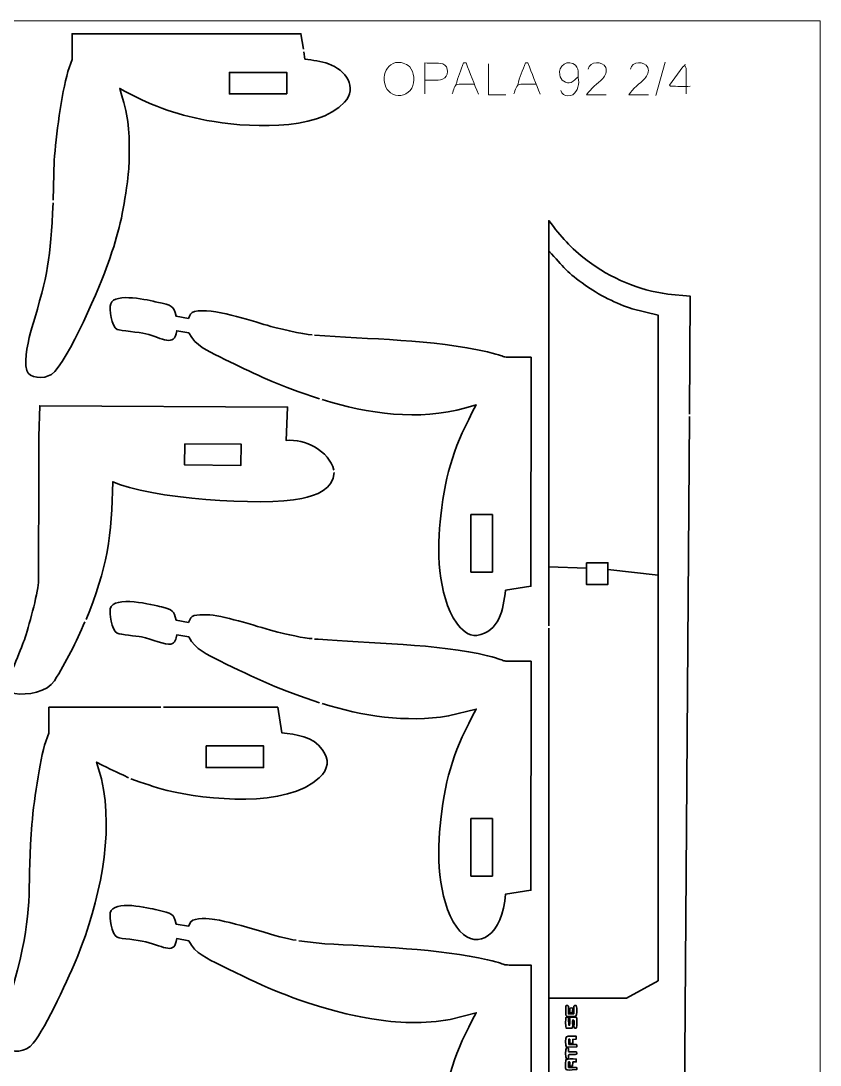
# Model space of a CAD drawing. Header units: millimetres. Extents: x -5 to 375, y 132 to 712.
# Drawn here: x 280.4 to 375, y 588 to 711.5 of the extents above; entities that cross this region are included whole.
import ezdxf

# ---------------------------------------------------------------- set-up
doc = ezdxf.new("R2010")
doc.units = ezdxf.units.MM
doc.header["$MEASUREMENT"] = 0
doc.layers.add('Camada 1', color=7, linetype='Continuous')

msp = doc.modelspace()

# ---------------------------------------------------------------- linework, layer by layer
at = {"layer": 'Camada 1', "color": 3, "lineweight": 20}
msp.add_open_spline([(185.0124, 711.5124), (185.0124, 711.5124), (185.0124, 421.5125), (185.0124, 421.5125), (185.0124, 421.5125), (185.0124, 421.5125), (375.0125, 421.5125), (375.0125, 421.5125), (375.0125, 421.5125), (375.0125, 421.5125), (375.0125, 711.5124), (375.0125, 711.5124), (375.0125, 711.5124), (375.0125, 711.5124), (185.0124, 711.5124), (185.0124, 711.5124)], degree=3, knots=[0, 0, 0, 0, 0.2, 0.2, 0.2, 0.2, 0.4, 0.4, 0.4, 0.4, 0.6, 0.6, 0.6, 0.6, 1, 1, 1, 1], dxfattribs=at)
at = {"layer": 'Camada 1', "color": 5, "lineweight": 35}
for points, knots in [([(313.8374, 708.1626), (313.8374, 708.1626), (313.5375, 709.9876), (313.5375, 709.9876), (313.5375, 709.9876), (313.5375, 709.9876), (286.4374, 709.9876), (286.4374, 709.9876), (286.4374, 709.9876), (286.4374, 709.9876), (286.4374, 706.9376), (286.4374, 706.9376), (286.4374, 706.9376), (286.4374, 706.9376), (285.9375, 705.5126), (285.9375, 705.5126), (285.9375, 705.5126), (285.2089, 702.8462), (284.5006, 697.7923), (284.3375, 694.9876), (284.3375, 694.9876), (284.3375, 694.9876), (284.1875, 690.2876), (284.1875, 690.2876)], [0, 0, 0, 0, 0.14285714, 0.14285714, 0.14285714, 0.14285714, 0.28571429, 0.28571429, 0.28571429, 0.28571429, 0.42857143, 0.42857143, 0.42857143, 0.42857143, 0.57142857, 0.57142857, 0.57142857, 0.57142857, 0.71428571, 0.71428571, 0.71428571, 0.71428571, 1, 1, 1, 1]), ([(284.1875, 689.9876), (283.8785, 683.1913), (283.5957, 681.6693), (281.6874, 675.1876), (281.6874, 675.1876), (281.2966, 673.8602), (280.6888, 671.5065), (281.0874, 670.1376), (281.0874, 670.1376), (281.3538, 669.2229), (283.1006, 669.0719), (283.9875, 669.6876), (283.9875, 669.6876), (285.9639, 671.0596), (289.9055, 680.5384), (290.7125, 682.8376), (290.7125, 682.8376), (292.0226, 686.57), (292.4719, 688.6824), (292.9874, 692.4626), (292.9874, 692.4626), (293.15, 693.8852), (293.1991, 694.1266), (293.2124, 695.5626), (293.2124, 695.5626), (293.2443, 699.0071), (293.0615, 700.2659), (292.0875, 703.5126), (292.0875, 703.5126), (295.5323, 701.5986), (298.5263, 700.4761), (302.4125, 699.7376), (302.4125, 699.7376), (306.7125, 698.9205), (315.4124, 698.322), (318.7125, 701.8876), (318.7125, 701.8876), (320.3081, 703.6115), (318.8369, 705.7087), (316.7874, 706.4376), (316.7874, 706.4376), (315.9638, 706.7305), (314.8691, 706.8805), (314.0124, 706.9876), (314.0124, 706.9876), (314.0124, 706.9876), (313.8875, 707.8626), (313.8875, 707.8626)], [0, 0, 0, 0, 0.07692308, 0.07692308, 0.07692308, 0.07692308, 0.15384615, 0.15384615, 0.15384615, 0.15384615, 0.23076923, 0.23076923, 0.23076923, 0.23076923, 0.30769231, 0.30769231, 0.30769231, 0.30769231, 0.38461538, 0.38461538, 0.38461538, 0.38461538, 0.46153846, 0.46153846, 0.46153846, 0.46153846, 0.53846154, 0.53846154, 0.53846154, 0.53846154, 0.61538462, 0.61538462, 0.61538462, 0.61538462, 0.69230769, 0.69230769, 0.69230769, 0.69230769, 0.76923077, 0.76923077, 0.76923077, 0.76923077, 0.84615385, 0.84615385, 0.84615385, 0.84615385, 1, 1, 1, 1]), ([(342.8874, 639.9376), (342.8874, 639.9376), (342.8874, 687.8876), (342.8874, 687.8876), (342.8874, 687.8876), (344.3904, 685.8962), (345.4124, 684.6903), (347.4375, 683.1626), (347.4375, 683.1626), (350.2165, 681.0661), (353.5249, 679.6118), (356.9874, 679.1876), (356.9874, 679.1876), (356.9874, 679.1876), (359.6374, 678.9376), (359.6374, 678.9376), (359.6374, 678.9376), (359.6374, 678.9376), (359.5375, 664.9876), (359.5375, 664.9876)], [0, 0, 0, 0, 0.16666667, 0.16666667, 0.16666667, 0.16666667, 0.33333333, 0.33333333, 0.33333333, 0.33333333, 0.5, 0.5, 0.5, 0.5, 0.66666667, 0.66666667, 0.66666667, 0.66666667, 1, 1, 1, 1]), ([(314.8624, 674.3626), (313.9116, 674.3626), (310.4421, 675.237), (309.5375, 675.4876), (309.5375, 675.4876), (307.54, 676.0409), (303.0767, 677.6442), (300.9374, 677.1126), (300.9374, 677.1126), (300.4856, 677.0003), (300.4046, 676.6967), (300.2125, 676.3126), (300.2125, 676.3126), (300.2125, 676.3126), (298.7624, 676.5626), (298.7624, 676.5626), (298.7624, 676.5626), (298.4358, 677.8702), (298.3025, 677.8166), (296.4875, 678.2376), (296.4875, 678.2376), (295.6163, 678.4397), (291.4739, 679.4206), (291.0124, 678.0376), (291.0124, 678.0376), (290.8056, 677.4178), (291.1013, 675.3195), (291.7874, 675.0126), (291.7874, 675.0126), (292.1337, 674.8577), (294.4576, 674.6601), (295.1624, 674.4876), (295.1624, 674.4876), (297.1757, 673.9948), (298.5278, 672.8295), (298.8375, 674.8376), (298.8375, 674.8376), (298.8375, 674.8376), (300.2625, 674.5876), (300.2625, 674.5876), (300.2625, 674.5876), (301.1293, 672.9984), (302.356, 672.5427), (303.9374, 671.7626), (303.9374, 671.7626), (307.2167, 670.145), (309.6837, 668.9303), (313.1625, 667.6626), (313.1625, 667.6626), (313.1625, 667.6626), (315.7375, 666.7876), (315.7375, 666.7876)], [0, 0, 0, 0, 0.07142857, 0.07142857, 0.07142857, 0.07142857, 0.14285714, 0.14285714, 0.14285714, 0.14285714, 0.21428571, 0.21428571, 0.21428571, 0.21428571, 0.28571429, 0.28571429, 0.28571429, 0.28571429, 0.35714286, 0.35714286, 0.35714286, 0.35714286, 0.42857143, 0.42857143, 0.42857143, 0.42857143, 0.5, 0.5, 0.5, 0.5, 0.57142857, 0.57142857, 0.57142857, 0.57142857, 0.64285714, 0.64285714, 0.64285714, 0.64285714, 0.71428571, 0.71428571, 0.71428571, 0.71428571, 0.78571429, 0.78571429, 0.78571429, 0.78571429, 0.85714286, 0.85714286, 0.85714286, 0.85714286, 1, 1, 1, 1]), ([(316.0374, 666.7126), (321.4844, 665.0104), (327.4786, 664.166), (333.0624, 665.7126), (333.0624, 665.7126), (333.0624, 665.7126), (334.2874, 666.0626), (334.2874, 666.0626), (334.2874, 666.0626), (331.732, 661.3449), (330.7152, 658.2977), (330.0874, 652.9625), (330.0874, 652.9625), (329.6353, 649.1198), (329.664, 643.6079), (331.9875, 640.2376), (331.9875, 640.2376), (332.4595, 639.553), (333.4413, 638.6381), (334.3625, 638.7876), (334.3625, 638.7876), (337.0421, 639.2225), (337.4949, 641.8652), (337.7625, 644.1376), (337.7625, 644.1376), (337.7625, 644.1376), (340.7624, 644.6125), (340.7624, 644.6125), (340.7624, 644.6125), (340.7624, 644.6125), (340.7874, 671.7126), (340.7874, 671.7126), (340.7874, 671.7126), (336.1908, 671.7497), (338.8606, 671.5753), (335.6374, 672.3376), (335.6374, 672.3376), (329.2695, 673.8436), (321.4221, 673.816), (315.1624, 674.3376)], [0, 0, 0, 0, 0.09090909, 0.09090909, 0.09090909, 0.09090909, 0.18181818, 0.18181818, 0.18181818, 0.18181818, 0.27272727, 0.27272727, 0.27272727, 0.27272727, 0.36363636, 0.36363636, 0.36363636, 0.36363636, 0.45454545, 0.45454545, 0.45454545, 0.45454545, 0.54545455, 0.54545455, 0.54545455, 0.54545455, 0.63636364, 0.63636364, 0.63636364, 0.63636364, 0.72727273, 0.72727273, 0.72727273, 0.72727273, 0.81818182, 0.81818182, 0.81818182, 0.81818182, 1, 1, 1, 1]), ([(317.4374, 658.3626), (316.8682, 660.6396), (314.0279, 662.1114), (311.7874, 661.8626), (311.7874, 661.8626), (311.7874, 661.8626), (311.9625, 665.8126), (311.9625, 665.8126), (311.9625, 665.8126), (311.9625, 665.8126), (282.6124, 665.9626), (282.6124, 665.9626), (282.6124, 665.9626), (282.6124, 665.9626), (282.5124, 662.3376), (282.5124, 662.3376), (282.5124, 662.3376), (282.5124, 662.3376), (282.5124, 658.7126), (282.5124, 658.7126), (282.5124, 658.7126), (282.5124, 658.7126), (282.4624, 645.0376), (282.4624, 645.0376), (282.4624, 645.0376), (282.3379, 643.6431), (281.2899, 639.7411), (280.7875, 638.2625), (280.7875, 638.2625), (280.3945, 637.1058), (278.7425, 633.3858), (278.6624, 632.7876), (278.6624, 632.7876), (278.5693, 632.0921), (279.0406, 632.0087), (279.6624, 631.9125), (279.6624, 631.9125), (281.1314, 631.6851), (283.5125, 632.0822), (284.3625, 633.4376), (284.3625, 633.4376), (285.7061, 635.5801), (286.943, 638.074), (287.9624, 640.3876)], [0, 0, 0, 0, 0.08333333, 0.08333333, 0.08333333, 0.08333333, 0.16666667, 0.16666667, 0.16666667, 0.16666667, 0.25, 0.25, 0.25, 0.25, 0.33333333, 0.33333333, 0.33333333, 0.33333333, 0.41666667, 0.41666667, 0.41666667, 0.41666667, 0.5, 0.5, 0.5, 0.5, 0.58333333, 0.58333333, 0.58333333, 0.58333333, 0.66666667, 0.66666667, 0.66666667, 0.66666667, 0.75, 0.75, 0.75, 0.75, 0.83333333, 0.83333333, 0.83333333, 0.83333333, 1, 1, 1, 1]), ([(359.5375, 664.6876), (359.5375, 664.6876), (358.9624, 583.7125), (358.9624, 583.7125), (358.9624, 583.7125), (351.7057, 582.1848), (348.6627, 580.7445), (342.8874, 576.0876), (342.8874, 576.0876), (342.8874, 576.0876), (342.8874, 639.6376), (342.8874, 639.6376)], [0, 0, 0, 0, 0.25, 0.25, 0.25, 0.25, 0.5, 0.5, 0.5, 0.5, 1, 1, 1, 1]), ([(288.0875, 640.6625), (290.5819, 646.6509), (291.1649, 650.6691), (291.2625, 656.9876), (291.2625, 656.9876), (295.5123, 655.0038), (308.905, 654.0149), (313.6624, 655.0126), (313.6624, 655.0126), (315.2402, 655.3435), (317.4625, 656.1065), (317.4625, 658.0626)], [0, 0, 0, 0, 0.25, 0.25, 0.25, 0.25, 0.5, 0.5, 0.5, 0.5, 1, 1, 1, 1]), ([(314.8624, 638.4126), (314.1395, 638.4126), (311.5229, 638.9982), (310.7874, 639.1876), (310.7874, 639.1876), (308.6896, 639.7279), (304.7332, 641.0807), (302.7374, 641.2126), (302.7374, 641.2126), (302.2531, 641.2446), (300.825, 641.356), (300.4874, 640.8876), (300.4874, 640.8876), (300.4874, 640.8876), (300.2125, 640.3376), (300.2125, 640.3376), (300.2125, 640.3376), (300.2125, 640.3376), (298.7624, 640.6126), (298.7624, 640.6126), (298.7624, 640.6126), (298.4576, 641.7568), (298.3933, 641.8064), (297.0124, 642.1626), (297.0124, 642.1626), (296.0958, 642.399), (291.3285, 643.606), (290.9624, 641.9376), (290.9624, 641.9376), (290.8757, 641.5423), (291.0422, 639.3973), (291.7874, 639.0625), (291.7874, 639.0625), (292.2109, 638.8722), (294.0087, 638.7402), (294.6625, 638.6126), (294.6625, 638.6126), (295.9147, 638.3681), (297.4733, 637.6271), (298.1374, 637.7626), (298.1374, 637.7626), (298.6526, 637.8678), (298.7685, 638.4153), (298.8375, 638.8625), (298.8375, 638.8625), (298.8375, 638.8625), (300.2625, 638.6126), (300.2625, 638.6126), (300.2625, 638.6126), (301.0881, 637.099), (302.3894, 636.5551), (303.9374, 635.7876), (303.9374, 635.7876), (308.0248, 633.7612), (311.36, 632.2194), (315.7375, 630.8376)], [0, 0, 0, 0, 0.06666667, 0.06666667, 0.06666667, 0.06666667, 0.13333333, 0.13333333, 0.13333333, 0.13333333, 0.2, 0.2, 0.2, 0.2, 0.26666667, 0.26666667, 0.26666667, 0.26666667, 0.33333333, 0.33333333, 0.33333333, 0.33333333, 0.4, 0.4, 0.4, 0.4, 0.46666667, 0.46666667, 0.46666667, 0.46666667, 0.53333333, 0.53333333, 0.53333333, 0.53333333, 0.6, 0.6, 0.6, 0.6, 0.66666667, 0.66666667, 0.66666667, 0.66666667, 0.73333333, 0.73333333, 0.73333333, 0.73333333, 0.8, 0.8, 0.8, 0.8, 0.86666667, 0.86666667, 0.86666667, 0.86666667, 1, 1, 1, 1]), ([(316.0374, 630.7375), (320.8288, 629.2414), (326.0177, 628.4618), (331.0125, 629.2626), (331.0125, 629.2626), (331.0125, 629.2626), (334.2874, 630.0876), (334.2874, 630.0876), (334.2874, 630.0876), (331.7281, 625.3627), (330.7167, 622.3611), (330.0874, 617.0126), (330.0874, 617.0126), (329.6352, 613.1696), (329.6621, 607.6362), (331.9875, 604.2626), (331.9875, 604.2626), (333.9342, 601.4382), (337.0806, 602.8598), (337.6624, 607.3376), (337.6624, 607.3376), (337.6624, 607.3376), (337.7625, 608.1876), (337.7625, 608.1876), (337.7625, 608.1876), (337.7625, 608.1876), (340.7624, 608.6376), (340.7624, 608.6376), (340.7624, 608.6376), (340.7624, 608.6376), (340.7874, 635.7376), (340.7874, 635.7376), (340.7874, 635.7376), (336.1386, 635.7751), (338.8366, 635.5941), (335.6374, 636.3876), (335.6374, 636.3876), (329.9524, 637.7977), (321.3154, 637.8879), (315.5624, 638.3376), (315.5624, 638.3376), (315.5624, 638.3376), (315.1624, 638.3626), (315.1624, 638.3626)], [0, 0, 0, 0, 0.08333333, 0.08333333, 0.08333333, 0.08333333, 0.16666667, 0.16666667, 0.16666667, 0.16666667, 0.25, 0.25, 0.25, 0.25, 0.33333333, 0.33333333, 0.33333333, 0.33333333, 0.41666667, 0.41666667, 0.41666667, 0.41666667, 0.5, 0.5, 0.5, 0.5, 0.58333333, 0.58333333, 0.58333333, 0.58333333, 0.66666667, 0.66666667, 0.66666667, 0.66666667, 0.75, 0.75, 0.75, 0.75, 0.83333333, 0.83333333, 0.83333333, 0.83333333, 1, 1, 1, 1]), ([(296.9624, 630.2876), (296.9624, 630.2876), (283.6874, 630.2876), (283.6874, 630.2876), (283.6874, 630.2876), (283.6874, 630.2876), (283.6874, 627.2376), (283.6874, 627.2376), (283.6874, 627.2376), (283.6874, 627.2376), (283.1875, 625.8126), (283.1875, 625.8126), (283.1875, 625.8126), (282.459, 623.1474), (281.7506, 618.0914), (281.5875, 615.2876), (281.5875, 615.2876), (281.185, 608.3663), (281.7536, 606.1769), (279.9875, 599.2126), (279.9875, 599.2126), (279.9875, 599.2126), (279.0374, 595.7376), (279.0374, 595.7376), (279.0374, 595.7376), (278.6121, 594.307), (278.4808, 594.0352), (278.2874, 592.6125), (278.2874, 592.6125), (278.2184, 592.1046), (278.1068, 590.4616), (278.4874, 590.1126), (278.4874, 590.1126), (279.3335, 589.3368), (280.9277, 589.429), (281.8374, 590.5376), (281.8374, 590.5376), (283.3225, 592.3474), (286.2012, 598.6037), (287.1125, 600.8876), (287.1125, 600.8876), (289.5988, 607.1188), (291.4908, 615.132), (289.9125, 621.8376), (289.9125, 621.8376), (289.9125, 621.8376), (289.3375, 623.8126), (289.3375, 623.8126), (289.3375, 623.8126), (291.2914, 622.7269), (291.3768, 622.8299), (293.1125, 621.9626)], [0, 0, 0, 0, 0.07142857, 0.07142857, 0.07142857, 0.07142857, 0.14285714, 0.14285714, 0.14285714, 0.14285714, 0.21428571, 0.21428571, 0.21428571, 0.21428571, 0.28571429, 0.28571429, 0.28571429, 0.28571429, 0.35714286, 0.35714286, 0.35714286, 0.35714286, 0.42857143, 0.42857143, 0.42857143, 0.42857143, 0.5, 0.5, 0.5, 0.5, 0.57142857, 0.57142857, 0.57142857, 0.57142857, 0.64285714, 0.64285714, 0.64285714, 0.64285714, 0.71428571, 0.71428571, 0.71428571, 0.71428571, 0.78571429, 0.78571429, 0.78571429, 0.78571429, 0.85714286, 0.85714286, 0.85714286, 0.85714286, 1, 1, 1, 1]), ([(293.3874, 621.8376), (294.9663, 621.2851), (296.0343, 620.8713), (297.7124, 620.4626), (297.7124, 620.4626), (302.3488, 619.3334), (311.8683, 618.3162), (315.7125, 621.9626), (315.7125, 621.9626), (316.7945, 622.989), (316.9481, 624.0951), (316.0624, 625.3126), (316.0624, 625.3126), (314.9653, 626.8207), (312.9757, 627.0734), (311.2624, 627.2876), (311.2624, 627.2876), (311.2624, 627.2876), (310.7874, 630.2876), (310.7874, 630.2876), (310.7874, 630.2876), (310.7874, 630.2876), (297.2625, 630.2876), (297.2625, 630.2876)], [0, 0, 0, 0, 0.14285714, 0.14285714, 0.14285714, 0.14285714, 0.28571429, 0.28571429, 0.28571429, 0.28571429, 0.42857143, 0.42857143, 0.42857143, 0.42857143, 0.57142857, 0.57142857, 0.57142857, 0.57142857, 0.71428571, 0.71428571, 0.71428571, 0.71428571, 1, 1, 1, 1]), ([(312.9874, 602.7375), (311.0007, 602.9362), (306.2338, 604.7432), (303.3124, 605.1876), (303.3124, 605.1876), (302.7102, 605.2792), (300.937, 605.4606), (300.5124, 604.9126), (300.5124, 604.9126), (300.5124, 604.9126), (300.2125, 604.3876), (300.2125, 604.3876), (300.2125, 604.3876), (300.2125, 604.3876), (298.7624, 604.6376), (298.7624, 604.6376), (298.7624, 604.6376), (298.4271, 605.8961), (298.3746, 605.8748), (296.4875, 606.3125), (296.4875, 606.3125), (295.5746, 606.5242), (291.3143, 607.5661), (290.9624, 605.9626), (290.9624, 605.9626), (290.8717, 605.5492), (291.0548, 603.4163), (291.7874, 603.0876), (291.7874, 603.0876), (292.2766, 602.8681), (294.098, 602.825), (295.1624, 602.5375), (295.1624, 602.5375), (297.4586, 601.9173), (298.5649, 601.0078), (298.8375, 602.9126), (298.8375, 602.9126), (298.8375, 602.9126), (300.2625, 602.6626), (300.2625, 602.6626), (300.2625, 602.6626), (301.0127, 601.1617), (302.4897, 600.5276), (303.9374, 599.8126), (303.9374, 599.8126), (309.1581, 597.2341), (311.5735, 596.104), (317.0124, 594.5126), (317.0124, 594.5126), (318.9156, 594.0095), (320.0028, 593.729), (321.9374, 593.4125), (321.9374, 593.4125), (324.7164, 592.9578), (328.403, 592.7607), (331.1875, 593.3626), (331.1875, 593.3626), (331.1875, 593.3626), (334.2874, 594.1376), (334.2874, 594.1376), (334.2874, 594.1376), (331.7367, 589.4286), (330.7157, 586.3774), (330.0874, 581.0376), (330.0874, 581.0376), (329.6574, 577.3835), (329.6547, 571.0505), (332.2374, 567.9876), (332.2374, 567.9876), (333.0296, 567.0481), (333.8853, 566.5946), (335.0624, 567.0125), (335.0624, 567.0125), (337.1458, 567.7522), (337.5451, 570.3662), (337.7625, 572.2126), (337.7625, 572.2126), (337.7625, 572.2126), (339.3624, 572.4626), (339.3624, 572.4626)], [0, 0, 0, 0, 0.04761905, 0.04761905, 0.04761905, 0.04761905, 0.0952381, 0.0952381, 0.0952381, 0.0952381, 0.14285714, 0.14285714, 0.14285714, 0.14285714, 0.19047619, 0.19047619, 0.19047619, 0.19047619, 0.23809524, 0.23809524, 0.23809524, 0.23809524, 0.28571429, 0.28571429, 0.28571429, 0.28571429, 0.33333333, 0.33333333, 0.33333333, 0.33333333, 0.38095238, 0.38095238, 0.38095238, 0.38095238, 0.42857143, 0.42857143, 0.42857143, 0.42857143, 0.47619048, 0.47619048, 0.47619048, 0.47619048, 0.52380952, 0.52380952, 0.52380952, 0.52380952, 0.57142857, 0.57142857, 0.57142857, 0.57142857, 0.61904762, 0.61904762, 0.61904762, 0.61904762, 0.66666667, 0.66666667, 0.66666667, 0.66666667, 0.71428571, 0.71428571, 0.71428571, 0.71428571, 0.76190476, 0.76190476, 0.76190476, 0.76190476, 0.80952381, 0.80952381, 0.80952381, 0.80952381, 0.85714286, 0.85714286, 0.85714286, 0.85714286, 0.9047619, 0.9047619, 0.9047619, 0.9047619, 1, 1, 1, 1]), ([(339.6624, 572.5126), (339.6624, 572.5126), (340.7874, 572.7126), (340.7874, 572.7126), (340.7874, 572.7126), (340.7874, 572.7126), (340.7874, 599.7875), (340.7874, 599.7875), (340.7874, 599.7875), (336.1907, 599.8247), (338.8606, 599.6503), (335.6374, 600.4126), (335.6374, 600.4126), (330.1542, 601.7094), (321.8959, 601.9807), (316.3624, 602.3126), (316.3624, 602.3126), (316.3624, 602.3126), (313.2875, 602.6626), (313.2875, 602.6626)], [0, 0, 0, 0, 0.16666667, 0.16666667, 0.16666667, 0.16666667, 0.33333333, 0.33333333, 0.33333333, 0.33333333, 0.5, 0.5, 0.5, 0.5, 0.66666667, 0.66666667, 0.66666667, 0.66666667, 1, 1, 1, 1])]:
    msp.add_open_spline(points, degree=3, knots=knots, dxfattribs=at)
at = {"layer": 'Camada 1', "color": 1, "lineweight": 20}
for points, knots in [([(344.2991, 703.2563), (344.4045, 702.8795), (344.7813, 702.6685), (345.158, 702.6384), (345.158, 702.6384), (346.017, 702.6083), (346.3787, 703.5124), (346.4389, 704.2508), (346.4389, 704.2508), (346.2732, 704.9139), (346.5746, 705.6975), (346.0471, 706.255), (346.0471, 706.255), (345.2635, 707.0688), (343.9073, 706.1647), (344.1785, 705.1249), (344.1785, 705.1249), (344.2538, 704.4919), (344.932, 704.0248), (345.5498, 704.2358), (345.5498, 704.2358), (345.8814, 704.3714), (346.0773, 704.6879), (346.3787, 704.8989)], [0, 0, 0, 0, 0.14285714, 0.14285714, 0.14285714, 0.14285714, 0.28571429, 0.28571429, 0.28571429, 0.28571429, 0.42857143, 0.42857143, 0.42857143, 0.42857143, 0.57142857, 0.57142857, 0.57142857, 0.57142857, 0.71428571, 0.71428571, 0.71428571, 0.71428571, 1, 1, 1, 1]), ([(349.6893, 702.7514), (349.6893, 702.7514), (347.3622, 702.7514), (347.3622, 702.7514), (347.3622, 702.7514), (347.8661, 703.5221), (348.6369, 704.0557), (349.289, 704.7079), (349.289, 704.7079), (349.5559, 705.0488), (349.8078, 705.5231), (349.6299, 705.9826), (349.6299, 705.9826), (349.2446, 706.8275), (347.7476, 706.7385), (347.5549, 705.7899)], [0, 0, 0, 0, 0.2, 0.2, 0.2, 0.2, 0.4, 0.4, 0.4, 0.4, 0.6, 0.6, 0.6, 0.6, 1, 1, 1, 1]), ([(354.6751, 702.7514), (354.6751, 702.7514), (352.348, 702.7514), (352.348, 702.7514), (352.348, 702.7514), (352.852, 703.5221), (353.6227, 704.0557), (354.2749, 704.7079), (354.2749, 704.7079), (354.5417, 705.0488), (354.7937, 705.5231), (354.6158, 705.9826), (354.6158, 705.9826), (354.2304, 706.8275), (352.7334, 706.7385), (352.5407, 705.7899)], [0, 0, 0, 0, 0.2, 0.2, 0.2, 0.2, 0.4, 0.4, 0.4, 0.4, 0.6, 0.6, 0.6, 0.6, 1, 1, 1, 1]), ([(324.4144, 702.8391), (325.2077, 702.4273), (326.2298, 702.7934), (326.6721, 703.5562), (326.6721, 703.5562), (327.0382, 704.3494), (326.9772, 705.3867), (326.4128, 706.0885), (326.4128, 706.0885), (325.9552, 706.5003), (325.345, 706.6681), (324.75, 706.5766), (324.75, 706.5766), (323.0872, 706.18), (322.9194, 703.5256), (324.4144, 702.8391)], [0, 0, 0, 0, 0.2, 0.2, 0.2, 0.2, 0.4, 0.4, 0.4, 0.4, 0.6, 0.6, 0.6, 0.6, 1, 1, 1, 1]), ([(328.2221, 702.8832), (328.2221, 704.0936), (328.2221, 705.3039), (328.2221, 706.529), (328.2221, 706.529), (328.9159, 706.4552), (329.6391, 706.6028), (330.3329, 706.4405), (330.3329, 706.4405), (331.0856, 706.1157), (331.0856, 704.8907), (330.3033, 704.6102), (330.3033, 704.6102), (329.6244, 704.3888), (328.9011, 704.5217), (328.2221, 704.4921)], [0, 0, 0, 0, 0.2, 0.2, 0.2, 0.2, 0.4, 0.4, 0.4, 0.4, 0.6, 0.6, 0.6, 0.6, 1, 1, 1, 1]), ([(334.559, 702.8537), (334.0423, 704.064), (333.5552, 705.3039), (333.0977, 706.5585), (333.0977, 706.5585), (333.0977, 706.5585), (332.8025, 706.5585), (332.8025, 706.5585), (332.8025, 706.5585), (332.4925, 705.6729), (332.1087, 704.8316), (331.8873, 703.9312)], [0, 0, 0, 0, 0.25, 0.25, 0.25, 0.25, 0.5, 0.5, 0.5, 0.5, 1, 1, 1, 1]), ([(337.7815, 702.7504), (337.7815, 702.7504), (335.7299, 702.7504), (335.7299, 702.7504), (335.7299, 702.7504), (335.7299, 702.7504), (335.7299, 706.4109), (335.7299, 706.4109)], [0, 0, 0, 0, 0.33333333, 0.33333333, 0.33333333, 0.33333333, 1, 1, 1, 1]), ([(341.8714, 702.8537), (341.3547, 704.064), (340.8677, 705.3039), (340.4101, 706.5585), (340.4101, 706.5585), (340.4101, 706.5585), (340.1149, 706.5585), (340.1149, 706.5585), (340.1149, 706.5585), (339.8049, 705.6729), (339.4212, 704.8316), (339.1997, 703.9312)], [0, 0, 0, 0, 0.25, 0.25, 0.25, 0.25, 0.5, 0.5, 0.5, 0.5, 1, 1, 1, 1]), ([(359.047, 706.3814), (359.0027, 706.2043), (358.8698, 706.1452), (358.737, 706.0715), (358.737, 706.0715), (358.737, 706.0715), (357.1872, 703.9017), (357.1872, 703.9017), (357.1872, 703.9017), (357.1872, 703.9017), (357.2905, 703.7689), (357.2905, 703.7689), (357.2905, 703.7689), (358.0728, 703.7837), (358.8551, 703.7246), (359.6374, 703.7689)], [0, 0, 0, 0, 0.2, 0.2, 0.2, 0.2, 0.4, 0.4, 0.4, 0.4, 0.6, 0.6, 0.6, 0.6, 1, 1, 1, 1]), ([(359.1355, 702.8685), (359.1355, 702.8685), (359.1355, 705.8943), (359.1355, 705.8943), (359.1355, 705.8943), (359.1208, 706.0124), (359.0175, 706.101), (358.9731, 706.219)], [0, 0, 0, 0, 0.33333333, 0.33333333, 0.33333333, 0.33333333, 1, 1, 1, 1]), ([(334.0866, 704.0198), (334.0866, 704.0198), (332.2563, 704.0198), (332.2563, 704.0198), (332.2563, 704.0198), (331.6217, 704.0198), (331.6512, 703.2818), (331.4445, 702.8685)], [0, 0, 0, 0, 0.33333333, 0.33333333, 0.33333333, 0.33333333, 1, 1, 1, 1]), ([(341.3991, 704.0198), (341.3991, 704.0198), (339.5687, 704.0198), (339.5687, 704.0198), (339.5687, 704.0198), (338.9341, 704.0198), (338.9636, 703.2818), (338.7569, 702.8685)], [0, 0, 0, 0, 0.33333333, 0.33333333, 0.33333333, 0.33333333, 1, 1, 1, 1])]:
    msp.add_open_spline(points, degree=3, knots=knots, dxfattribs=at)
msp.add_open_spline([(356.6798, 706.6376), (356.6798, 706.6376), (355.5663, 702.6714), (355.5663, 702.6714)], degree=3, dxfattribs=at)
at = {"layer": 'Camada 1', "lineweight": 35}
for points in [[(311.8624, 702.8626), (311.8624, 702.8626), (311.8624, 705.4126), (311.8624, 705.4126), (311.8624, 705.4126), (311.8624, 705.4126), (305.0624, 705.4126), (305.0624, 705.4126), (305.0624, 705.4126), (305.0624, 705.4126), (305.0624, 702.8626), (305.0624, 702.8626), (305.0624, 702.8626), (305.0624, 702.8626), (311.8624, 702.8626), (311.8624, 702.8626)], [(299.7874, 661.4626), (299.7874, 661.4626), (299.7624, 658.9626), (299.7624, 658.9626), (299.7624, 658.9626), (299.7624, 658.9626), (306.4374, 658.9126), (306.4374, 658.9126), (306.4374, 658.9126), (306.4374, 658.9126), (306.4624, 661.4126), (306.4624, 661.4126), (306.4624, 661.4126), (306.4624, 661.4126), (299.7874, 661.4626), (299.7874, 661.4626)], [(336.2124, 653.0876), (336.2124, 653.0876), (333.6624, 653.0876), (333.6624, 653.0876), (333.6624, 653.0876), (333.6624, 653.0876), (333.6624, 646.2876), (333.6624, 646.2876), (333.6624, 646.2876), (333.6624, 646.2876), (336.2124, 646.2876), (336.2124, 646.2876), (336.2124, 646.2876), (336.2124, 646.2876), (336.2124, 653.0876), (336.2124, 653.0876)], [(347.3374, 647.3875), (347.3374, 647.3875), (347.3374, 644.8376), (347.3374, 644.8376), (347.3374, 644.8376), (347.3374, 644.8376), (349.8874, 644.8376), (349.8874, 644.8376), (349.8874, 644.8376), (349.8874, 644.8376), (349.8874, 647.3875), (349.8874, 647.3875), (349.8874, 647.3875), (349.8874, 647.3875), (347.3374, 647.3875), (347.3374, 647.3875)], [(302.3124, 625.7126), (302.3124, 625.7126), (302.3124, 623.1626), (302.3124, 623.1626), (302.3124, 623.1626), (302.3124, 623.1626), (309.1124, 623.1626), (309.1124, 623.1626), (309.1124, 623.1626), (309.1124, 623.1626), (309.1124, 625.7126), (309.1124, 625.7126), (309.1124, 625.7126), (309.1124, 625.7126), (302.3124, 625.7126), (302.3124, 625.7126)], [(336.2124, 617.1126), (336.2124, 617.1126), (333.6624, 617.1126), (333.6624, 617.1126), (333.6624, 617.1126), (333.6624, 617.1126), (333.6624, 610.3126), (333.6624, 610.3126), (333.6624, 610.3126), (333.6624, 610.3126), (336.2124, 610.3126), (336.2124, 610.3126), (336.2124, 610.3126), (336.2124, 610.3126), (336.2124, 617.1126), (336.2124, 617.1126)]]:
    msp.add_open_spline(points, degree=3, knots=[0, 0, 0, 0, 0.2, 0.2, 0.2, 0.2, 0.4, 0.4, 0.4, 0.4, 0.6, 0.6, 0.6, 0.6, 1, 1, 1, 1], dxfattribs=at)
at = {"layer": 'Camada 1', "color": 240, "lineweight": 35}
for points, knots in [([(342.8874, 684.3126), (344.5866, 682.3918), (345.146, 681.6712), (347.1874, 680.2376), (347.1874, 680.2376), (348.6484, 679.2116), (351.047, 677.9318), (352.7624, 677.4376), (352.7624, 677.4376), (352.7624, 677.4376), (355.8374, 676.6876), (355.8374, 676.6876), (355.8374, 676.6876), (355.8374, 676.6876), (355.8374, 597.9376), (355.8374, 597.9376), (355.8374, 597.9376), (355.8374, 597.9376), (352.0874, 595.8876), (352.0874, 595.8876), (352.0874, 595.8876), (352.0874, 595.8876), (342.8874, 595.8876), (342.8874, 595.8876)], [0, 0, 0, 0, 0.14285714, 0.14285714, 0.14285714, 0.14285714, 0.28571429, 0.28571429, 0.28571429, 0.28571429, 0.42857143, 0.42857143, 0.42857143, 0.42857143, 0.57142857, 0.57142857, 0.57142857, 0.57142857, 0.71428571, 0.71428571, 0.71428571, 0.71428571, 1, 1, 1, 1]), ([(345.8624, 594.0125), (345.8624, 594.0125), (345.8624, 594.9376), (345.8624, 594.9376), (345.8624, 594.9376), (345.8624, 594.9376), (345.9124, 594.9876), (345.9124, 594.9876), (345.9124, 594.9876), (345.9124, 594.9876), (346.1374, 594.9876), (346.1374, 594.9876), (346.1374, 594.9876), (346.2349, 594.6951), (346.2888, 593.7638), (346.0375, 593.6876), (346.0375, 593.6876), (346.0375, 593.6876), (345.0625, 593.6876), (345.0625, 593.6876), (345.0625, 593.6876), (345.0625, 593.6876), (344.8874, 593.8626), (344.8874, 593.8626), (344.8874, 593.8626), (344.8874, 593.8626), (344.9124, 594.9626), (344.9124, 594.9626), (344.9124, 594.9626), (344.9124, 594.9626), (344.9374, 594.9876), (344.9374, 594.9876), (344.9374, 594.9876), (344.9374, 594.9876), (345.1374, 594.9876), (345.1374, 594.9876), (345.1374, 594.9876), (345.1374, 594.9876), (345.2124, 594.9126), (345.2124, 594.9126), (345.2124, 594.9126), (345.2124, 594.9126), (345.2124, 594.0125), (345.2124, 594.0125), (345.2124, 594.0125), (345.2124, 594.0125), (345.8624, 594.0125), (345.8624, 594.0125)], [0, 0, 0, 0, 0.07692308, 0.07692308, 0.07692308, 0.07692308, 0.15384615, 0.15384615, 0.15384615, 0.15384615, 0.23076923, 0.23076923, 0.23076923, 0.23076923, 0.30769231, 0.30769231, 0.30769231, 0.30769231, 0.38461538, 0.38461538, 0.38461538, 0.38461538, 0.46153846, 0.46153846, 0.46153846, 0.46153846, 0.53846154, 0.53846154, 0.53846154, 0.53846154, 0.61538462, 0.61538462, 0.61538462, 0.61538462, 0.69230769, 0.69230769, 0.69230769, 0.69230769, 0.76923077, 0.76923077, 0.76923077, 0.76923077, 0.84615385, 0.84615385, 0.84615385, 0.84615385, 1, 1, 1, 1]), ([(345.7124, 594.6626), (345.7124, 594.6626), (345.6624, 594.1376), (345.6624, 594.1376), (345.6624, 594.1376), (345.6624, 594.1376), (345.3874, 594.1626), (345.3874, 594.1626), (345.3874, 594.1626), (345.3874, 594.1626), (345.3874, 594.6876), (345.3874, 594.6876), (345.3874, 594.6876), (345.3874, 594.6876), (345.6375, 594.7376), (345.6375, 594.7376), (345.6375, 594.7376), (345.6375, 594.7376), (345.7124, 594.6626), (345.7124, 594.6626)], [0, 0, 0, 0, 0.16666667, 0.16666667, 0.16666667, 0.16666667, 0.33333333, 0.33333333, 0.33333333, 0.33333333, 0.5, 0.5, 0.5, 0.5, 0.66666667, 0.66666667, 0.66666667, 0.66666667, 1, 1, 1, 1]), ([(345.1374, 592.3376), (345.1374, 592.3376), (344.9374, 592.3376), (344.9374, 592.3376), (344.9374, 592.3376), (344.8388, 592.4362), (344.8936, 593.5689), (344.9124, 593.5876), (344.9124, 593.5876), (344.9125, 593.5877), (345.2124, 593.7795), (345.2124, 593.4375), (345.2124, 593.4375), (345.2124, 593.4375), (345.2625, 592.6626), (345.2625, 592.6626), (345.2625, 592.6626), (345.2625, 592.6626), (345.3374, 592.6626), (345.3374, 592.6626), (345.3374, 592.6626), (345.536, 593.2584), (345.0919, 593.6376), (345.6375, 593.6376), (345.6375, 593.6376), (346.3666, 593.6376), (346.1874, 593.7004), (346.1874, 592.6876), (346.1874, 592.6876), (346.1874, 592.6371), (346.2487, 592.182), (345.9374, 592.3376), (345.9374, 592.3376), (345.6956, 592.4585), (346.075, 593.1563), (345.7624, 593.3126), (345.7624, 593.3126), (345.5773, 593.1275), (345.8078, 592.7732), (345.6624, 592.3376), (345.6624, 592.3376), (345.6624, 592.3376), (345.1374, 592.3376), (345.1374, 592.3376)], [0, 0, 0, 0, 0.08333333, 0.08333333, 0.08333333, 0.08333333, 0.16666667, 0.16666667, 0.16666667, 0.16666667, 0.25, 0.25, 0.25, 0.25, 0.33333333, 0.33333333, 0.33333333, 0.33333333, 0.41666667, 0.41666667, 0.41666667, 0.41666667, 0.5, 0.5, 0.5, 0.5, 0.58333333, 0.58333333, 0.58333333, 0.58333333, 0.66666667, 0.66666667, 0.66666667, 0.66666667, 0.75, 0.75, 0.75, 0.75, 0.83333333, 0.83333333, 0.83333333, 0.83333333, 1, 1, 1, 1]), ([(345.2625, 590.3876), (345.2625, 590.3876), (346.1624, 590.3876), (346.1624, 590.3876), (346.1624, 590.3876), (346.1624, 590.3876), (346.1874, 590.3626), (346.1874, 590.3626), (346.1874, 590.3626), (346.1874, 590.3626), (346.1874, 590.1126), (346.1874, 590.1126), (346.1874, 590.1126), (346.1874, 590.1126), (344.9874, 590.0625), (344.9874, 590.0625), (344.9874, 590.0625), (344.8156, 590.2347), (344.85, 591.2432), (344.9624, 591.3126), (344.9624, 591.3126), (345.1391, 591.4217), (345.8422, 591.3626), (346.1374, 591.3626), (346.1374, 591.3626), (346.1374, 591.3626), (346.1374, 591.0375), (346.1374, 591.0375), (346.1374, 591.0375), (346.1374, 591.0375), (345.7124, 590.9876), (345.7124, 590.9876), (345.7124, 590.9876), (345.7124, 590.9876), (345.7124, 590.5126), (345.7124, 590.5126), (345.7124, 590.5126), (345.7124, 590.5126), (345.3874, 590.5126), (345.3874, 590.5126), (345.3874, 590.5126), (345.3874, 590.5126), (345.3874, 590.9626), (345.3874, 590.9626), (345.3874, 590.9626), (345.3874, 590.9626), (345.3624, 590.9876), (345.3624, 590.9876), (345.3624, 590.9876), (345.3624, 590.9876), (345.3624, 591.0126), (345.3624, 591.0126), (345.3624, 591.0126), (345.3624, 591.0126), (345.2625, 591.0375), (345.2625, 591.0375), (345.2625, 591.0375), (345.2625, 591.0375), (345.2625, 590.3876), (345.2625, 590.3876)], [0, 0, 0, 0, 0.0625, 0.0625, 0.0625, 0.0625, 0.125, 0.125, 0.125, 0.125, 0.1875, 0.1875, 0.1875, 0.1875, 0.25, 0.25, 0.25, 0.25, 0.3125, 0.3125, 0.3125, 0.3125, 0.375, 0.375, 0.375, 0.375, 0.4375, 0.4375, 0.4375, 0.4375, 0.5, 0.5, 0.5, 0.5, 0.5625, 0.5625, 0.5625, 0.5625, 0.625, 0.625, 0.625, 0.625, 0.6875, 0.6875, 0.6875, 0.6875, 0.75, 0.75, 0.75, 0.75, 0.8125, 0.8125, 0.8125, 0.8125, 0.875, 0.875, 0.875, 0.875, 1, 1, 1, 1]), ([(344.9874, 588.7126), (344.8467, 588.7829), (344.8259, 589.8761), (344.9624, 590.0126), (344.9624, 590.0126), (345.5831, 590.0126), (344.8234, 589.4697), (345.5124, 589.5126), (345.5124, 589.5126), (345.5124, 589.5126), (346.1624, 589.5126), (346.1624, 589.5126), (346.1624, 589.5126), (346.1624, 589.2992), (346.3916, 589.133), (345.5874, 589.2126), (345.5874, 589.2126), (345.127, 589.2582), (345.2124, 589.1047), (345.2124, 588.7376), (345.2124, 588.7376), (345.2124, 588.7376), (345.1874, 588.7126), (345.1874, 588.7126), (345.1874, 588.7126), (345.1874, 588.7126), (344.9874, 588.7126), (344.9874, 588.7126)], [0, 0, 0, 0, 0.125, 0.125, 0.125, 0.125, 0.25, 0.25, 0.25, 0.25, 0.375, 0.375, 0.375, 0.375, 0.5, 0.5, 0.5, 0.5, 0.625, 0.625, 0.625, 0.625, 0.75, 0.75, 0.75, 0.75, 1, 1, 1, 1]), ([(345.2375, 587.6876), (345.2375, 587.6876), (346.1374, 587.6876), (346.1374, 587.6876), (346.1374, 587.6876), (346.1374, 587.6876), (346.1874, 587.6376), (346.1874, 587.6376), (346.1874, 587.6376), (346.1874, 587.6376), (346.1874, 587.4126), (346.1874, 587.4126), (346.1874, 587.4126), (344.5592, 587.3402), (344.8874, 587.1771), (344.8874, 588.5626), (344.8874, 588.5626), (345.2165, 588.782), (345.5798, 588.6625), (346.1374, 588.6625), (346.1374, 588.6625), (346.1374, 588.6625), (346.1374, 588.3376), (346.1374, 588.3376), (346.1374, 588.3376), (346.1374, 588.3376), (345.7374, 588.3376), (345.7374, 588.3376), (345.7374, 588.3376), (345.7374, 588.3376), (345.6874, 587.8376), (345.6874, 587.8376), (345.6874, 587.8376), (345.6874, 587.8376), (345.3624, 587.8376), (345.3624, 587.8376), (345.3624, 587.8376), (345.3624, 587.8376), (345.3624, 588.3126), (345.3624, 588.3126), (345.3624, 588.3126), (345.3624, 588.3126), (345.3374, 588.3376), (345.3374, 588.3376), (345.3374, 588.3376), (345.3374, 588.3376), (345.2375, 588.3376), (345.2375, 588.3376), (345.2375, 588.3376), (345.2375, 588.3376), (345.2375, 587.6876), (345.2375, 587.6876)], [0, 0, 0, 0, 0.07142857, 0.07142857, 0.07142857, 0.07142857, 0.14285714, 0.14285714, 0.14285714, 0.14285714, 0.21428571, 0.21428571, 0.21428571, 0.21428571, 0.28571429, 0.28571429, 0.28571429, 0.28571429, 0.35714286, 0.35714286, 0.35714286, 0.35714286, 0.42857143, 0.42857143, 0.42857143, 0.42857143, 0.5, 0.5, 0.5, 0.5, 0.57142857, 0.57142857, 0.57142857, 0.57142857, 0.64285714, 0.64285714, 0.64285714, 0.64285714, 0.71428571, 0.71428571, 0.71428571, 0.71428571, 0.78571429, 0.78571429, 0.78571429, 0.78571429, 0.85714286, 0.85714286, 0.85714286, 0.85714286, 1, 1, 1, 1])]:
    msp.add_open_spline(points, degree=3, knots=knots, dxfattribs=at)
for points in [[(347.3374, 646.7626), (347.3374, 646.7626), (342.8874, 646.9126), (342.8874, 646.9126)], [(355.8374, 645.9376), (355.8374, 645.9376), (349.8874, 646.5876), (349.8874, 646.5876)]]:
    msp.add_open_spline(points, degree=3, dxfattribs=at)

doc.saveas('drawing.dxf')
